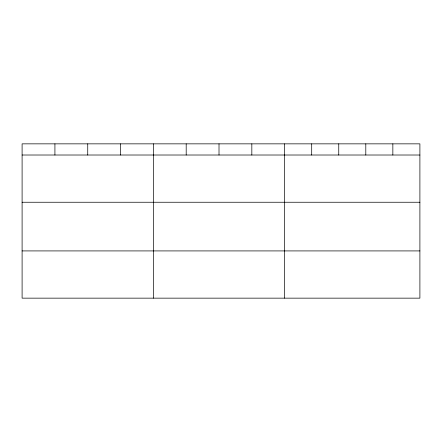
<?xml version="1.0" encoding="UTF-8"?>
<svg xmlns="http://www.w3.org/2000/svg" width="442" height="442" viewBox="0 0 442 442"><rect width="100%" height="100%" fill="white"/><g stroke="black" fill="none" stroke-linecap="round" stroke-linejoin="round"><path stroke-width="0.66" d="M419.9 155.015L419.9 298.151L22.1 298.151L22.1 143.849L419.9 143.849L419.9 155.015L22.1 155.015M22.1 202.248L419.9 202.248M22.1 250.918L419.9 250.918M392.85 143.849L392.85 155.015M365.799 143.849L365.799 155.015M338.749 143.849L338.749 155.015M311.698 143.849L311.698 155.015M284.648 143.849L284.648 298.151M251.829 143.849L251.829 155.015M219.011 143.849L219.011 155.015M186.192 143.849L186.192 155.015M153.374 143.849L153.374 298.151M120.555 143.849L120.555 155.015M87.737 143.849L87.737 155.015M54.919 143.849L54.919 155.015"/></g></svg>
